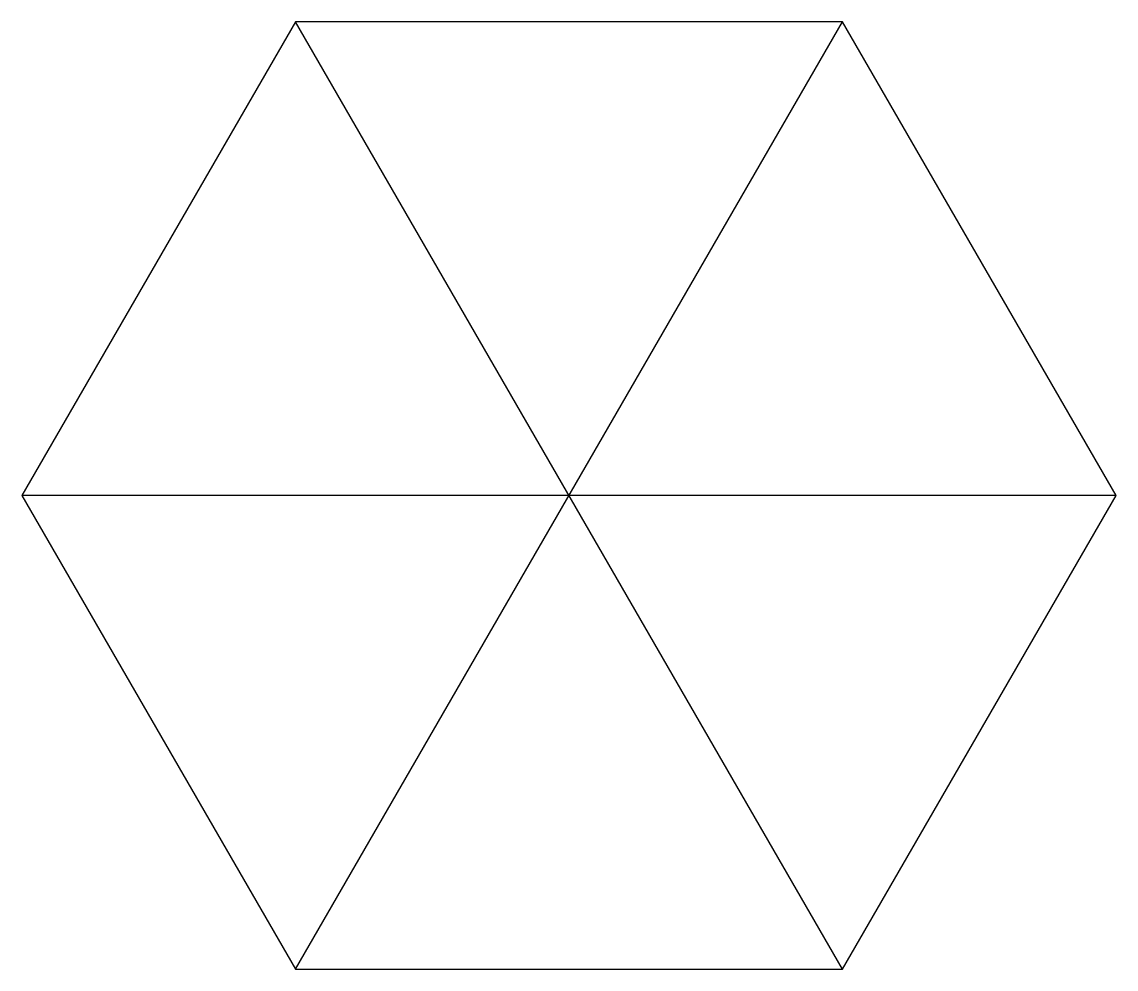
# Model space of a CAD drawing. Header units: millimetres. Extents: x -3.46 to 3.46, y -3 to 3.
import ezdxf

# ---------------------------------------------------------------- set-up
doc = ezdxf.new("R2010")
doc.units = ezdxf.units.MM
doc.layers.get('0').update_dxf_attribs({"linetype": 'CONTINUOUS'})

msp = doc.modelspace()

# ---------------------------------------------------------------- linework, layer by layer
for p, q in [((1.7321, 3), (-1.7321, 3)), ((-1.7321, -3), (1.7321, 3)), ((3.4641, 0), (1.7321, 3)), ((3.4641, 0), (-3.4641, 0)), ((1.7321, -3), (3.4641, 0))]:
    msp.add_line(p, q)
msp.add_lwpolyline([(-1.7321, -3), (1.7321, -3), (-1.7321, 3), (-3.4641, 0)], close=True)
msp.add_point((0, 0))

doc.saveas('drawing.dxf')
